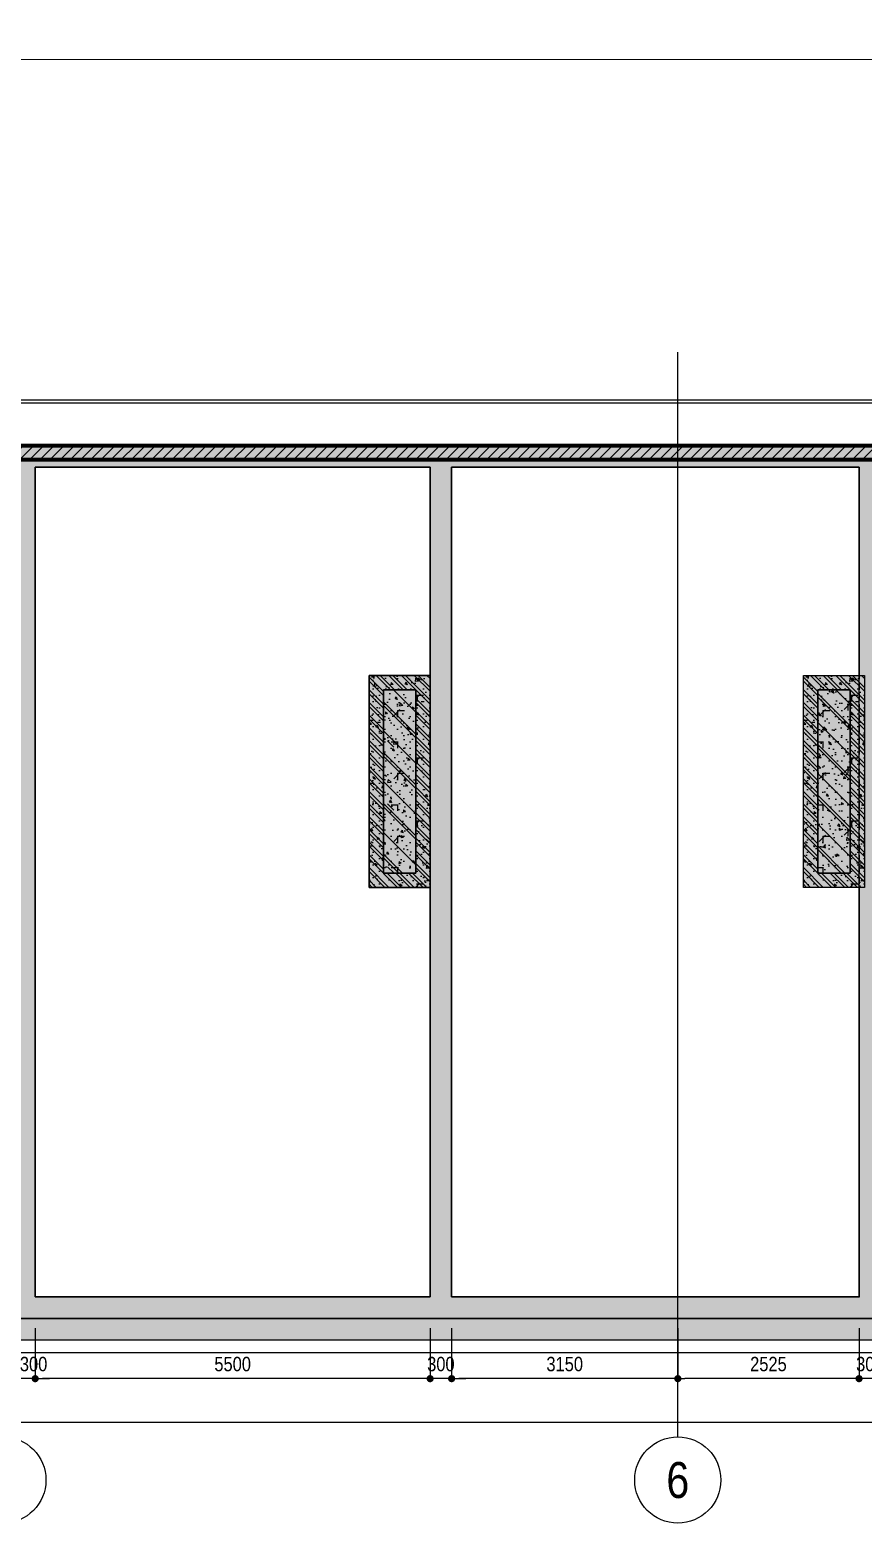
# Model space of a CAD drawing. Header units: millimetres. Extents: x -3021235 to -2791292, y 574414 to 656108.
# Drawn here: x -2830770 to -2819163, y 614676 to 635460 of the extents above; entities that cross this region are included whole.
import ezdxf
from ezdxf.enums import TextEntityAlignment as Align
from ezdxf.xclip import XClip

# ---------------------------------------------------------------- set-up
doc = ezdxf.new("R2010")
doc.units = ezdxf.units.MM
doc.header["$LTSCALE"] = 100
doc.header["$MEASUREMENT"] = 0
for name, pattern in [('Grid Line 200$0$Center101', [13, 10, -1, 1, -1]), ('HTT Hidden 10.5', [1.5, 1, -0.5]), ('MB Ham 2$0$Core 1A$0$Hidden10.5', [1.5, 1, -0.5])]:
    doc.linetypes.add(name, pattern=pattern)
doc.layers.get('0').update_dxf_attribs({"lineweight": 9})
doc.layers.get('Defpoints').update_dxf_attribs({"color": 254, "lineweight": 0})
for name, color, linetype in [('Dim 100', 14, 'Continuous'), ('Grid Line 200$0$Grid Line', 251, 'Grid Line 200$0$Center101'), ('Hatch vat lieu', 252, 'Continuous'), ('Ky hieu Truc', 1, 'Continuous'), ('MB Ham 2$0$Concrete Hatch', 218, 'Continuous'), ('MB Ham 2$0$Concrete Line', 6, 'Continuous'), ('MB Ham 2$0$Concrete Solid', 216, 'Continuous'), ('MB Ham 2$0$Opening Hidden', 154, 'MB Ham 2$0$Core 1A$0$Hidden10.5'), ('mb_cot ham 2$0$Concrete Hatch', 218, 'Continuous'), ('mb_cot ham 2$0$Concrete Line', 6, 'Continuous'), ('mb_cot ham 2$0$Concrete Solid', 216, 'Continuous'), ('mb_loi thang 2-19 twa$0$Brick Wall', 4, 'Continuous'), ('mb_loi thang 2-19 twa$0$Wall Hatch', 134, 'Continuous'), ('Net Thay khac', 30, 'Continuous')]:
    doc.layers.add(name, color=color, linetype=linetype)
doc.layers.add('mb_loi thang 2-19 twa$0$Wall Line', color=4, linetype='Continuous', lineweight=70)
doc.styles.add('Chi Tiet Ramp DD$0$VNI-HelveC', font='VHELVCN_0.TTF')
doc.styles.add('Grid Line 200$0$VNI-HelveCB', font='VHELVCB_0.TTF')
doc.dimstyles.new('DIM 100', dxfattribs={"dimscale": 100, "dimtxt": 2, "dimasz": 1, "dimexe": 0, "dimexo": 1, "dimgap": 1, "dimtad": 1, "dimdec": 0, "dimzin": 12, "dimdsep": 46, "dimtxsty": 'Chi Tiet Ramp DD$0$VNI-HelveC', "dimblk": 'Chi Tiet Ramp DD$0$_Dot', "dimcen": 1, "dimclrd": 256, "dimclre": 256, "dimclrt": 3, "dimadec": 0, "dimazin": 0, "dimtfac": 1, "dimtdec": 0, "dimtix": 1, "dimtmove": 2, "dimatfit": 3, "dimldrblk": 'Chi Tiet Ramp DD$0$HTT Arrow 30', "dimfxl": 0, "dimtolj": 1, "dimtzin": 0, "dimarcsym": 0})

# ---------------------------------------------------------------- blocks, each defined once
blk = doc.blocks.new('*U877')
at = {"layer": 'mb_cot ham 2$0$Concrete Hatch'}
h = blk.add_hatch(dxfattribs=at)
h.set_pattern_fill('CONCRETE', color=256, scale=50, style=0, pattern_type=2)
h.set_pattern_definition([(45, (1999.999999999913, -299.9999999999998), (-176.7766952966369, 176.7766952966369), []), (45, (1999.999999999913, -249.9999999999998), (-353.5533905932737, 353.5533905932738), []), (49.99999999999999, (1999.999999999913, -299.9999999999998), (358.6300913003767, -31.37606749129755), [37.5, -412.5]), (355, (1999.999999999913, -299.9999999999998), (-69.3756668065, 376.0960668500059), [30, -330]), (100.4514, (2029.885839999913, -302.6146699999998), (289.2546908570108, 344.7197710304768), [31.870095, -350.571056]), (46.18420000000001, (1999.999999999913, -199.9999999999998), (533.6205243128222, -82.75950716450905), [56.25, -618.75]), (96.6356, (2044.468372499913, -206.8966534999998), (467.3313527743517, 487.0589354502209), [47.805144, -525.8565]), (351.1842, (1999.999999999913, -199.9999999999998), (467.3309725668136, 487.0593004626623), [45, -495]), (21, (2049.999999999913, -224.9999999999998), (298.4535260592309, -201.3094453326694), [37.5, -412.5]), (326.0000000000001, (2049.999999999913, -224.9999999999998), (121.6576659607909, 362.5750225234265), [30, -330]), (71.4514, (2074.871116499913, -241.7758029999998), (420.111314290745, 161.2652483549762), [31.870095, -350.571056]), (37.50000000000001, (1999.999999999913, -299.9999999999998), (6.079927658645334, 166.4469269156558), [0, -326, 0, -335, 0, -331.25]), (7.499999999999999, (1999.999999999913, -299.9999999999998), (131.5347687210743, 197.2058559411801), [0, -191, 0, -318.5, 0, -126.25]), (327.5, (1888.499999999913, -299.9999999999998), (266.9112180862045, -11.2774358671899), [0, -125, 0, -390, 0, -517.5]), (317.5, (1838.499999999913, -299.9999999999998), (291.5930846711931, 50.05249116615882), [0, -162.5, 0, -259, 0, -367.5]), (0, (2174.999999999913, -124.9999999999998), (0, 875), [87.5, -787.5]), (0, (2437.499999999913, 50.00000000000017), (0, 875), [87.5, -787.5]), (0, (2262.499999999913, 400.0000000000002), (0, 875), [87.5, -350, 87.5, -350]), (90, (2174.999999999913, -124.9999999999998), (-875, 5.35782974626967e-14), [87.5, -787.5]), (90, (2262.499999999913, 400.0000000000002), (-875, 5.35782974626967e-14), [87.5, -787.5]), (90, (2524.999999999913, 50.00000000000017), (-875, 5.35782974626967e-14), [87.5, -787.5]), (90, (2699.999999999913, 312.5000000000002), (-875, 5.35782974626967e-14), [87.5, -787.5]), (135, (2262.499999999913, -124.9999999999998), (-875.016357447105, 8.881784197001252e-14), [123.76, -1113.7]), (135, (2349.999999999913, 400.0000000000002), (-875.016357447105, 8.881784197001252e-14), [123.76, -1113.7]), (45, (2437.499999999913, 50.00000000000017), (8.881784197001252e-14, 875.016357447105), [123.76, -247.485, 123.76, -742.455]), (0, (1824.999999999913, -299.9999999999998), (87.5, 87.5), [-175, 0])])
h.paths.add_polyline_path([(-250.0000000000871, 100), (-250.0000000000871, -349.9999999999998), (2300, -349.9999999999999), (2300, 100)])
at = {"layer": 'mb_cot ham 2$0$Concrete Solid'}
blk.add_hatch(color=256, dxfattribs=at).paths.add_polyline_path([(-250.0000000000871, 100), (-250.0000000000871, -349.9999999999998), (2300, -349.9999999999999), (2300, 100)])
at = {"layer": 'mb_cot ham 2$0$Concrete Line'}
blk.add_lwpolyline([(-250.0000000000871, 100), (-250.0000000000871, -349.9999999999998), (2300, -349.9999999999999), (2300, 100)], close=True, dxfattribs=at)
blk = doc.blocks.new('*U886')
at = {"layer": 'mb_cot ham 2$0$Concrete Hatch'}
h = blk.add_hatch(dxfattribs=at)
h.set_pattern_fill('CONCRETE', color=256, scale=50, style=0, pattern_type=2)
h.set_pattern_definition([(45, (1999.999999999913, -99.99999999999986), (-176.7766952966369, 176.7766952966369), []), (45, (1999.999999999913, -49.99999999999986), (-353.5533905932737, 353.5533905932738), []), (49.99999999999999, (1999.999999999913, -99.99999999999986), (358.6300913003767, -31.37606749129755), [37.5, -412.5]), (355, (1999.999999999913, -99.99999999999986), (-69.3756668065, 376.0960668500059), [30, -330]), (100.4514, (2029.885839999913, -102.6146699999998), (289.2546908570108, 344.7197710304768), [31.870095, -350.571056]), (46.18420000000001, (1999.999999999913, 1.4210854715202e-13), (533.6205243128222, -82.75950716450905), [56.25, -618.75]), (96.6356, (2044.468372499913, -6.896653499999871), (467.3313527743517, 487.0589354502209), [47.805144, -525.8565]), (351.1842, (1999.999999999913, 1.4210854715202e-13), (467.3309725668136, 487.0593004626623), [45, -495]), (21, (2049.999999999913, -24.99999999999986), (298.4535260592309, -201.3094453326694), [37.5, -412.5]), (326.0000000000001, (2049.999999999913, -24.99999999999986), (121.6576659607909, 362.5750225234265), [30, -330]), (71.4514, (2074.871116499913, -41.77580299999985), (420.111314290745, 161.2652483549762), [31.870095, -350.571056]), (37.50000000000001, (1999.999999999913, -99.99999999999986), (6.079927658645334, 166.4469269156558), [0, -326, 0, -335, 0, -331.25]), (7.499999999999999, (1999.999999999913, -99.99999999999986), (131.5347687210743, 197.2058559411801), [0, -191, 0, -318.5, 0, -126.25]), (327.5, (1888.499999999913, -99.99999999999986), (266.9112180862045, -11.2774358671899), [0, -125, 0, -390, 0, -517.5]), (317.5, (1838.499999999913, -99.99999999999986), (291.5930846711931, 50.05249116615882), [0, -162.5, 0, -259, 0, -367.5]), (0, (2174.999999999913, 75.00000000000014), (0, 875), [87.5, -787.5]), (0, (2437.499999999913, 250.0000000000001), (0, 875), [87.5, -787.5]), (0, (2262.499999999913, 600.0000000000001), (0, 875), [87.5, -350, 87.5, -350]), (90, (2174.999999999913, 75.00000000000014), (-875, 5.35782974626967e-14), [87.5, -787.5]), (90, (2262.499999999913, 600.0000000000001), (-875, 5.35782974626967e-14), [87.5, -787.5]), (90, (2524.999999999913, 250.0000000000001), (-875, 5.35782974626967e-14), [87.5, -787.5]), (90, (2699.999999999913, 512.5000000000001), (-875, 5.35782974626967e-14), [87.5, -787.5]), (135, (2262.499999999913, 75.00000000000014), (-875.016357447105, 8.881784197001252e-14), [123.76, -1113.7]), (135, (2349.999999999913, 600.0000000000001), (-875.016357447105, 8.881784197001252e-14), [123.76, -1113.7]), (45, (2437.499999999913, 250.0000000000001), (8.881784197001252e-14, 875.016357447105), [123.76, -247.485, 123.76, -742.455]), (0, (1824.999999999913, -99.99999999999986), (87.5, 87.5), [-175, 0])])
h.paths.add_polyline_path([(-250.0000000000871, 200), (-250.0000000000871, -249.9999999999999), (2300, -250), (2300, 200)])
at = {"layer": 'mb_cot ham 2$0$Concrete Solid'}
blk.add_hatch(color=256, dxfattribs=at).paths.add_polyline_path([(-250.0000000000871, 200), (-250.0000000000871, -249.9999999999999), (2300, -250), (2300, 200)])
at = {"layer": 'mb_cot ham 2$0$Concrete Line'}
blk.add_lwpolyline([(-250.0000000000871, 200), (-250.0000000000871, -249.9999999999999), (2300, -250), (2300, 200)], close=True, dxfattribs=at)
blk = doc.blocks.new('mb_cot ham 2')
at = {"layer": 'mb_cot ham 2$0$Concrete Hatch'}
h = blk.add_hatch(dxfattribs=at)
h.set_pattern_fill('BTCT', color=256, scale=100, style=0, pattern_type=2)
h.set_pattern_definition([(45, (0, 0), (-176.7766952966369, 176.7766952966369), []), (45, (0, 110), (-176.7766952966369, 176.7766952966369), []), (49.99999999999999, (0, 0), (717.2601826007534, -62.75213498259511), [75, -825]), (355, (0, 0), (-138.751333613, 752.1921337000118), [60, -660]), (100.4514, (59.77168, -5.22934), (578.5093817140216, 689.4395420609536), [63.74019000000001, -701.142112]), (46.18420000000001, (0, 200), (1067.241048625644, -165.5190143290181), [112.5, -1237.5]), (96.6356, (88.936745, 186.206693), (934.6627055487033, 974.1178709004417), [95.610288, -1051.713]), (351.1842, (0, 200), (934.6619451336272, 974.1186009253246), [90, -990]), (21, (100, 150), (596.9070521184617, -402.6188906653388), [75, -825]), (326.0000000000001, (100, 150), (243.3153319215817, 725.150045046853), [60, -660]), (71.4514, (149.742233, 116.448394), (840.22262858149, 322.5304967099524), [63.74019000000001, -701.142112]), (37.50000000000001, (0, 0), (12.15985531729067, 332.8938538313115), [0, -652, 0, -670, 0, -662.5]), (7.499999999999999, (0, 0), (263.0695374421486, 394.4117118823602), [0, -382, 0, -637, 0, -252.5]), (327.5, (-223, 0), (533.822436172409, -22.55487173437976), [0, -250, 0, -780, 0, -1035]), (317.5, (-323, 0), (583.1861693423863, 100.1049823323177), [0, -325, 0, -518, 0, -735]), (0, (350, 350), (0, 1750), [175, -1575]), (0, (875, 700), (0, 1750), [175, -1575]), (0, (525, 1400), (0, 1750), [175, -700, 175, -700]), (90, (350, 350), (-1750, 1.071565949253934e-13), [175, -1575]), (90, (525, 1400), (-1750, 1.071565949253934e-13), [175, -1575]), (90, (1050, 700), (-1750, 1.071565949253934e-13), [175, -1575]), (90, (1400, 1225), (-1750, 1.071565949253934e-13), [175, -1575]), (135, (525, 350), (-1750.03271489421, 1.77635683940025e-13), [247.52, -2227.4]), (135, (700, 1400), (-1750.03271489421, 1.77635683940025e-13), [247.52, -2227.4]), (45, (875, 700), (0, 1750.03271489421), [247.52, -494.97, 247.52, -1484.91]), (0, (-350, 0), (175, 175), [-350, 0])])
h.paths.add_polyline_path([(105750.0000002426, -5913.634390203882), (103434.7329462947, -8699.999998579267), (32649.99999999991, -8700.000000000233), (32649.99999999991, 84350), (0, 84350), (0, 85750), (-10600.00000000001, 85750), (-10600, 163100), (99533.72504615769, 163100), (105750.0000002426, 158110.4106680003), (105750.0000002426, 127421.870292856), (105750.0000000915, 127340.9712482494)], flags=16)
h.paths.add_polyline_path([(99639.23287841755, 163400), (-10900, 163400), (-10900, 85450), (-300, 85450), (-300, 84050), (32349.99999999991, 84050), (32349.99999999991, -9000.000000000233), (103575.5055492506, -9000.000000000233), (106050.0000002426, -6022.008228120976), (106050.0000002426, 158254.2985184442)])
at = {"layer": 'mb_cot ham 2$0$Concrete Solid'}
h = blk.add_hatch(color=256, dxfattribs=at)
h.paths.add_polyline_path([(105750.0000002426, -5913.634390203882), (103434.7329462947, -8699.999998579267), (32649.99999999991, -8700.000000000233), (32649.99999999991, 84350), (0, 84350), (0, 85750), (-10600.00000000001, 85750), (-10600, 163100), (99533.72504615769, 163100), (105750.0000002426, 158110.4106680003)], flags=16)
h.paths.add_polyline_path([(99639.23287841755, 163400), (-10900, 163400), (-10900, 85450), (-300, 85450), (-300, 84050), (32349.99999999991, 84050), (32349.99999999991, -9000.000000000233), (103575.5055492506, -9000.000000000233), (106050.0000002426, -6022.008228120976), (106050.0000002426, 158254.2985184442)])
at = {"layer": 'mb_cot ham 2$0$Concrete Line'}
for points in [[(32349.99999999991, 84050), (-300, 84050), (-300, 85450), (-10900, 85450), (-10900, 163400), (99639.23287841756, 163400), (106050.0000002426, 158254.2985184442), (106050.0000002426, -6022.008228120976), (103575.5055492505, -9000.000000000233), (32349.99999999991, -9000.000000000233)], [(32649.99999999991, 84350), (0, 84350), (0, 85750), (-10600, 85750), (-10600, 163100), (99533.72504615775, 163100), (105750.0000002426, 158110.4106680003), (105750.0000002426, -5913.634390203864), (103434.7329451139, -8700.000000000231), (32649.99999999991, -8700.000000000233)]]:
    blk.add_lwpolyline(points, close=True, dxfattribs=at)
for name, p in [('*U877', (97250.00000011944, 118450.0000088459)), ('*U886', (97250.00000011944, 112300.0000088457))]:
    blk.add_blockref(name, p, dxfattribs=at)
blk = doc.blocks.new('MB Ham 2$0$A$C3ad28147')
at = {"layer": 'MB Ham 2$0$Concrete Hatch'}
h = blk.add_hatch(dxfattribs=at)
h.set_pattern_fill('BTCT', color=256, scale=50, style=0, pattern_type=2)
h.set_pattern_definition([(45, (-105749.9999678639, -127599.9991200492), (-88.38834764831844, 88.38834764831844), []), (45, (-105749.9999678639, -127544.9991200492), (-88.38834764831844, 88.38834764831844), []), (49.99999999999999, (-105749.9999678639, -127599.9991200492), (358.6300913003767, -31.37606749129755), [37.5, -412.5]), (355, (-105749.9999678639, -127599.9991200492), (-69.3756668065, 376.0960668500059), [30, -330]), (100.4514, (-105720.1141278639, -127602.6137900492), (289.2546908570108, 344.7197710304768), [31.870095, -350.571056]), (46.18420000000001, (-105749.9999678639, -127499.9991200492), (533.6205243128222, -82.75950716450905), [56.25, -618.75]), (96.6356, (-105705.5315953639, -127506.8957735492), (467.3313527743517, 487.0589354502209), [47.805144, -525.8565]), (351.1842, (-105749.9999678639, -127499.9991200492), (467.3309725668136, 487.0593004626623), [45, -495]), (21, (-105699.9999678639, -127524.9991200492), (298.4535260592309, -201.3094453326694), [37.5, -412.5]), (326.0000000000001, (-105699.9999678639, -127524.9991200492), (121.6576659607909, 362.5750225234265), [30, -330]), (71.4514, (-105675.1288513639, -127541.7749230492), (420.111314290745, 161.2652483549762), [31.870095, -350.571056]), (37.50000000000001, (-105749.9999678639, -127599.9991200492), (6.079927658645334, 166.4469269156558), [0, -326, 0, -335, 0, -331.25]), (7.499999999999999, (-105749.9999678639, -127599.9991200492), (131.5347687210743, 197.2058559411801), [0, -191, 0, -318.5, 0, -126.25]), (327.5, (-105861.4999678639, -127599.9991200492), (266.9112180862045, -11.27743586718988), [0, -125, 0, -390, 0, -517.5]), (317.5, (-105911.4999678639, -127599.9991200492), (291.5930846711931, 50.05249116615887), [0, -162.5, 0, -259, 0, -367.5]), (0, (-105574.9999678639, -127424.9991200492), (0, 875), [87.5, -787.5]), (0, (-105312.4999678639, -127249.9991200492), (0, 875), [87.5, -787.5]), (0, (-105487.4999678639, -126899.9991200492), (0, 875), [87.5, -350, 87.5, -350]), (90, (-105574.9999678639, -127424.9991200492), (-875, 5.35782974626967e-14), [87.5, -787.5]), (90, (-105487.4999678639, -126899.9991200492), (-875, 5.35782974626967e-14), [87.5, -787.5]), (90, (-105224.9999678639, -127249.9991200492), (-875, 5.35782974626967e-14), [87.5, -787.5]), (90, (-105049.9999678639, -126987.4991200492), (-875, 5.35782974626967e-14), [87.5, -787.5]), (135, (-105487.4999678639, -127424.9991200492), (-875.016357447105, 8.881784197001252e-14), [123.76, -1113.7]), (135, (-105399.9999678639, -126899.9991200492), (-875.016357447105, 8.881784197001252e-14), [123.76, -1113.7]), (45, (-105312.4999678639, -127249.9991200492), (0, 875.0163574471051), [123.76, -247.485, 123.76, -742.455]), (0, (-105924.9999678639, -127599.9991200492), (87.5, 87.5), [-175, 0])])
h.paths.add_polyline_path([(-12150.8442577176, -51300.00000095373), (-1.192092895507812e-07, -51300.00000095373), (-1.192092895507812e-07, -125), (-12150.8442577176, -125)])
h.paths.add_polyline_path([(-11850.84425843286, -20400.00000071526), (-11850.84425843286, -14900), (-299.9999990463257, -14900.0000004769), (-299.9999994039536, -20400.00000095373)], flags=16)
h.paths.add_polyline_path([(-4450.000000119209, -20700.00000071531), (-4449.999998927116, -27800.0000004769), (-11850.84425896415, -27800.00000071526), (-11850.84425867128, -20700.00000119209)], flags=16)
h.paths.add_polyline_path([(-4150, -20700.00000071531), (-299.9999994039536, -20700.00000119215), (-300.000000298809, -35150.00000071531), (-11850.84425926732, -35150), (-11850.84425897652, -28100.00000095367), (-4149.999998688698, -28100.0000004769)], flags=16)
h.paths.add_polyline_path([(-11849.9999647856, -8624.99911215622), (-11850.84425628709, -5100.000002861023), (-9800.844256287091, -5100.000002145767), (-9799.999962162998, -8624.999111679383)], flags=16)
h.paths.add_polyline_path([(-9500.84425664472, -8624.999111679383), (-9500.844257717603, -425.0000002384186), (-299.9999982118607, -425.0000007153139), (-299.9999986886978, -8624.999111202604)], flags=16)
h.paths.add_polyline_path([(-5599.999999403954, -35450.00000023848), (-5599.999999165535, -40250.00000095373), (-11850.84425902891, -40250.00000047684), (-11850.84425914811, -35450.00000023842)], flags=16)
h.paths.add_polyline_path([(-11850.84425962495, -4800.000002861023), (-11850.84426034021, -425.0000004768372), (-9800.844257479184, -425.0000002384186), (-9800.844256763929, -4800.000002622604)], flags=16)
h.paths.add_polyline_path([(-5299.999999403954, -35450.00000071531), (-299.9999994039536, -35450.00000071531), (-299.9999997615814, -45650.0000004769), (-5299.999999523163, -45650.00000071531)], flags=16)
h.paths.add_polyline_path([(-5599.999999403954, -40550.00000119215), (-5599.999999523163, -45650.00000071531), (-11850.84425962495, -45650.00000095367), (-11850.84425926732, -40550.00000047684)], flags=16)
h.paths.add_polyline_path([(-299.9999996423721, -45950.00000119215), (-300.0000005960464, -51000.00000119215), (-11850.84425938653, -51000), (-11850.84425962495, -45950.00000071526)], flags=16)
h.paths.add_polyline_path([(-5999.999967773911, -8924.999111140656), (-5999.999967744501, -8849.986847466513), (-8949.999967744501, -8849.986847466513), (-8949.999967692915, -8924.999111572484), (-11850.84426040783, -8924.999111257435), (-11850.84426045942, -14599.99999981662), (-300.000000834465, -14599.99999976158), (-300.0000008638744, -8924.999111140714)], flags=16)
h = blk.add_hatch(dxfattribs=at)
h.set_pattern_fill('BTCT', color=256, scale=50, style=0, pattern_type=2)
h.set_pattern_definition([(45, (-105749.9999678639, -92999.99912004918), (-88.38834764831844, 88.38834764831844), []), (45, (-105749.9999678639, -92944.99912004918), (-88.38834764831844, 88.38834764831844), []), (49.99999999999999, (-105749.9999678639, -92999.99912004918), (358.6300913003767, -31.37606749129755), [37.5, -412.5]), (355, (-105749.9999678639, -92999.99912004918), (-69.3756668065, 376.0960668500059), [30, -330]), (100.4514, (-105720.1141278639, -93002.61379004919), (289.2546908570108, 344.7197710304768), [31.870095, -350.571056]), (46.18420000000001, (-105749.9999678639, -92899.99912004918), (533.6205243128222, -82.75950716450905), [56.25, -618.75]), (96.6356, (-105705.5315953639, -92906.89577354919), (467.3313527743517, 487.0589354502209), [47.805144, -525.8565]), (351.1842, (-105749.9999678639, -92899.99912004918), (467.3309725668136, 487.0593004626623), [45, -495]), (21, (-105699.9999678639, -92924.99912004918), (298.4535260592309, -201.3094453326694), [37.5, -412.5]), (326.0000000000001, (-105699.9999678639, -92924.99912004918), (121.6576659607909, 362.5750225234265), [30, -330]), (71.4514, (-105675.1288513639, -92941.77492304918), (420.111314290745, 161.2652483549762), [31.870095, -350.571056]), (37.50000000000001, (-105749.9999678639, -92999.99912004918), (6.079927658645334, 166.4469269156558), [0, -326, 0, -335, 0, -331.25]), (7.499999999999999, (-105749.9999678639, -92999.99912004918), (131.5347687210743, 197.2058559411801), [0, -191, 0, -318.5, 0, -126.25]), (327.5, (-105861.4999678639, -92999.99912004918), (266.9112180862045, -11.27743586718988), [0, -125, 0, -390, 0, -517.5]), (317.5, (-105911.4999678639, -92999.99912004918), (291.5930846711931, 50.05249116615887), [0, -162.5, 0, -259, 0, -367.5]), (0, (-105574.9999678639, -92824.99912004918), (0, 875), [87.5, -787.5]), (0, (-105312.4999678639, -92649.99912004918), (0, 875), [87.5, -787.5]), (0, (-105487.4999678639, -92299.99912004918), (0, 875), [87.5, -350, 87.5, -350]), (90, (-105574.9999678639, -92824.99912004918), (-875, 5.35782974626967e-14), [87.5, -787.5]), (90, (-105487.4999678639, -92299.99912004918), (-875, 5.35782974626967e-14), [87.5, -787.5]), (90, (-105224.9999678639, -92649.99912004918), (-875, 5.35782974626967e-14), [87.5, -787.5]), (90, (-105049.9999678639, -92387.49912004918), (-875, 5.35782974626967e-14), [87.5, -787.5]), (135, (-105487.4999678639, -92824.99912004918), (-875.016357447105, 8.881784197001252e-14), [123.76, -1113.7]), (135, (-105399.9999678639, -92299.99912004918), (-875.016357447105, 8.881784197001252e-14), [123.76, -1113.7]), (45, (-105312.4999678639, -92649.99912004918), (0, 875.0163574471051), [123.76, -247.485, 123.76, -742.455]), (0, (-105924.9999678639, -92999.99912004918), (87.5, 87.5), [-175, 0])])
h.paths.add_polyline_path([(-6199.999967744472, -9499.999111203244), (-8749.999967744589, -9499.999111203244), (-8749.999967744589, -9049.999111203244), (-6199.999967744472, -9049.999111203244)], flags=16)
h.paths.add_polyline_path([(-5999.999967744472, -9699.999111203244), (-8949.999967744589, -9699.999111203244), (-8949.999967744589, -8849.999111203244), (-5999.999967744472, -8849.999111203244)])
h = blk.add_hatch(dxfattribs=at)
h.set_pattern_fill('BTCT', color=256, scale=50, style=0, pattern_type=2)
h.set_pattern_definition([(45, (-105749.9999678639, -99049.99912004941), (-88.38834764831844, 88.38834764831844), []), (45, (-105749.9999678639, -98994.99912004941), (-88.38834764831844, 88.38834764831844), []), (49.99999999999999, (-105749.9999678639, -99049.99912004941), (358.6300913003767, -31.37606749129755), [37.5, -412.5]), (355, (-105749.9999678639, -99049.99912004941), (-69.3756668065, 376.0960668500059), [30, -330]), (100.4514, (-105720.1141278639, -99052.61379004942), (289.2546908570108, 344.7197710304768), [31.870095, -350.571056]), (46.18420000000001, (-105749.9999678639, -98949.99912004941), (533.6205243128222, -82.75950716450905), [56.25, -618.75]), (96.6356, (-105705.5315953639, -98956.89577354942), (467.3313527743517, 487.0589354502209), [47.805144, -525.8565]), (351.1842, (-105749.9999678639, -98949.99912004941), (467.3309725668136, 487.0593004626623), [45, -495]), (21, (-105699.9999678639, -98974.99912004941), (298.4535260592309, -201.3094453326694), [37.5, -412.5]), (326.0000000000001, (-105699.9999678639, -98974.99912004941), (121.6576659607909, 362.5750225234265), [30, -330]), (71.4514, (-105675.1288513639, -98991.77492304941), (420.111314290745, 161.2652483549762), [31.870095, -350.571056]), (37.50000000000001, (-105749.9999678639, -99049.99912004941), (6.079927658645334, 166.4469269156558), [0, -326, 0, -335, 0, -331.25]), (7.499999999999999, (-105749.9999678639, -99049.99912004941), (131.5347687210743, 197.2058559411801), [0, -191, 0, -318.5, 0, -126.25]), (327.5, (-105861.4999678639, -99049.99912004941), (266.9112180862045, -11.27743586718988), [0, -125, 0, -390, 0, -517.5]), (317.5, (-105911.4999678639, -99049.99912004941), (291.5930846711931, 50.05249116615887), [0, -162.5, 0, -259, 0, -367.5]), (0, (-105574.9999678639, -98874.99912004941), (0, 875), [87.5, -787.5]), (0, (-105312.4999678639, -98699.99912004941), (0, 875), [87.5, -787.5]), (0, (-105487.4999678639, -98349.99912004941), (0, 875), [87.5, -350, 87.5, -350]), (90, (-105574.9999678639, -98874.99912004941), (-875, 5.35782974626967e-14), [87.5, -787.5]), (90, (-105487.4999678639, -98349.99912004941), (-875, 5.35782974626967e-14), [87.5, -787.5]), (90, (-105224.9999678639, -98699.99912004941), (-875, 5.35782974626967e-14), [87.5, -787.5]), (90, (-105049.9999678639, -98437.49912004941), (-875, 5.35782974626967e-14), [87.5, -787.5]), (135, (-105487.4999678639, -98874.99912004941), (-875.016357447105, 8.881784197001252e-14), [123.76, -1113.7]), (135, (-105399.9999678639, -98349.99912004941), (-875.016357447105, 8.881784197001252e-14), [123.76, -1113.7]), (45, (-105312.4999678639, -98699.99912004941), (0, 875.0163574471051), [123.76, -247.485, 123.76, -742.455]), (0, (-105924.9999678639, -99049.99912004941), (87.5, 87.5), [-175, 0])])
h.paths.add_polyline_path([(-6199.999967744443, -15549.99911120348), (-8749.99996774456, -15549.99911120348), (-8749.99996774456, -15099.99911120348), (-6199.999967744443, -15099.99911120348)], flags=16)
h.paths.add_polyline_path([(-5999.999967744443, -15749.99911120348), (-8949.99996774456, -15749.99911120348), (-8949.99996774456, -14899.99911120348), (-5999.999967744443, -14899.99911120348)])
at = {"layer": 'MB Ham 2$0$Concrete Solid'}
h = blk.add_hatch(color=256, dxfattribs=at)
h.paths.add_polyline_path([(-12150.8442577176, -51300.00000095373), (-1.192092895507812e-07, -51300.00000095373), (-1.192092895507812e-07, -125), (-12150.8442577176, -125)])
h.paths.add_polyline_path([(-11850.84425843286, -20400.00000071526), (-11850.84425843286, -14900), (-299.9999990463257, -14900.0000004769), (-299.9999994039536, -20400.00000095373)], flags=16)
h.paths.add_polyline_path([(-4450.000000119209, -20700.00000071531), (-4449.999998927116, -27800.0000004769), (-11850.84425896415, -27800.00000071526), (-11850.84425867128, -20700.00000119209)], flags=16)
h.paths.add_polyline_path([(-4150, -20700.00000071531), (-299.9999994039536, -20700.00000119215), (-300.000000298809, -35150.00000071531), (-11850.84425926732, -35150), (-11850.84425897652, -28100.00000095367), (-4149.999998688698, -28100.0000004769)], flags=16)
h.paths.add_polyline_path([(-11849.9999647856, -8624.99911215622), (-11850.84425628709, -5100.000002861023), (-9800.844256287091, -5100.000002145767), (-9799.999962162998, -8624.999111679383)], flags=16)
h.paths.add_polyline_path([(-9500.84425664472, -8624.999111679383), (-9500.844257717603, -425.0000002384186), (-299.9999982118607, -425.0000007153139), (-299.9999986886978, -8624.999111202604)], flags=16)
h.paths.add_polyline_path([(-5599.999999403954, -35450.00000023848), (-5599.999999165535, -40250.00000095373), (-11850.84425902891, -40250.00000047684), (-11850.84425914811, -35450.00000023842)], flags=16)
h.paths.add_polyline_path([(-11850.84425962495, -4800.000002861023), (-11850.84426034021, -425.0000004768372), (-9800.844257479184, -425.0000002384186), (-9800.844256763929, -4800.000002622604)], flags=16)
h.paths.add_polyline_path([(-5299.999999403954, -35450.00000071531), (-299.9999994039536, -35450.00000071531), (-299.9999997615814, -45650.0000004769), (-5299.999999523163, -45650.00000071531)], flags=16)
h.paths.add_polyline_path([(-5599.999999403954, -40550.00000119215), (-5599.999999523163, -45650.00000071531), (-11850.84425962495, -45650.00000095367), (-11850.84425926732, -40550.00000047684)], flags=16)
h.paths.add_polyline_path([(-299.9999996423721, -45950.00000119215), (-300.0000005960464, -51000.00000119215), (-11850.84425938653, -51000), (-11850.84425962495, -45950.00000071526)], flags=16)
h.paths.add_polyline_path([(-5999.999967773911, -8924.999111140685), (-5999.999967744501, -8849.986847466513), (-8949.999967744501, -8849.986847466513), (-8949.999967692915, -8924.999111572484), (-11850.84426040783, -8924.999111257435), (-11850.84426045942, -14599.99999981662), (-300.000000834465, -14599.99999976158), (-300.0000008638744, -8924.999111140714)], flags=16)
h = blk.add_hatch(color=256, dxfattribs=at)
h.paths.add_polyline_path([(-6199.999967744472, -9499.999111203244), (-8749.999967744589, -9499.999111203244), (-8749.999967744589, -9049.999111203244), (-6199.999967744472, -9049.999111203244)], flags=16)
h.paths.add_polyline_path([(-5999.999967744472, -9699.999111203244), (-8949.999967744589, -9699.999111203244), (-8949.999967744589, -8849.999111203244), (-5999.999967744472, -8849.999111203244)])
h = blk.add_hatch(color=256, dxfattribs=at)
h.paths.add_polyline_path([(-6199.999967744443, -15549.99911120348), (-8749.99996774456, -15549.99911120348), (-8749.99996774456, -15099.99911120348), (-6199.999967744443, -15099.99911120348)], flags=16)
h.paths.add_polyline_path([(-5999.999967744443, -15749.99911120348), (-8949.99996774456, -15749.99911120348), (-8949.99996774456, -14899.99911120348), (-5999.999967744443, -14899.99911120348)])
at = {"layer": 'MB Ham 2$0$Concrete Line'}
for points in [[(-12150.8442577176, -125), (-1.192092895507812e-07, -125), (-1.192092895507812e-07, -51300.00000095373), (-12150.8442577176, -51300.00000095373)], [(-11850.84426040783, -8924.999111257435), (-8949.999967692915, -8924.999111572484), (-8949.999967744501, -8849.986847466513), (-5999.999967744501, -8849.986847466513), (-5999.999967773911, -8924.999111140685), (-300.0000008638744, -8924.999111140714), (-300.000000834465, -14599.99999976158), (-11850.84426045942, -14599.99999981662)], [(-299.1557043261855, -8924.999110964185), (-11849.9999647856, -8924.999111679383), (-11850.84425843286, -14600), (-299.999999165535, -14600.00000023848)], [(-8949.99996774453, -8849.99911120339), (-5999.99996774453, -8849.99911120339), (-5999.99996774453, -9699.999111203331), (-8949.99996774453, -9699.999111203331)], [(-6199.999967744472, -9499.999111203244), (-8749.999967744589, -9499.999111203244), (-8749.999967744589, -9049.999111203244), (-6199.999967744472, -9049.999111203244)], [(-11850.84426022098, -14899.99999950576), (-8949.999967744501, -14899.99999951443), (-8949.999967744501, -15749.99911120345), (-5999.999967744501, -15749.99911120362), (-5999.999967744501, -14899.99999951877), (-300.0000010728836, -14899.9999995231), (-300.0000010728836, -20400.00000047684), (-11850.84426022098, -20400.00000045949)], [(-11850.84425843286, -14900), (-11850.84425843286, -20400.00000071526), (-299.9999994039536, -20400.00000095373), (-299.9999990463257, -14900.0000004769)], [(-8949.999967744501, -14899.99911120362), (-5999.999967744501, -14899.99911120362), (-5999.999967744501, -15749.99911120356), (-8949.999967744501, -15749.99911120356)], [(-6199.999967744443, -15549.99911120348), (-8749.99996774456, -15549.99911120348), (-8749.99996774456, -15099.99911120348), (-6199.999967744443, -15099.99911120348)]]:
    blk.add_lwpolyline(points, close=True, dxfattribs=at)
blk = doc.blocks.new('MB Ham 2')
blk.add_blockref('mb_cot ham 2', (0, -2.328306436538696e-10))
at = {"layer": 'MB Ham 2$0$Opening Hidden'}
blk.add_blockref('MB Ham 2$0$A$C3ad28147', (105749.9999678639, 127599.9991200492), dxfattribs=at)
blk = doc.blocks.new('*U621')
at = {"layer": 'mb_loi thang 2-19 twa$0$Wall Hatch'}
h = blk.add_hatch(dxfattribs=at)
h.set_pattern_fill('LINE10', color=256, scale=100, angle=45, style=0, pattern_type=2)
h.set_pattern_definition([(45, (-400.0000000000329, 47875), (-70.71067811865474, 70.71067811865476), [])])
h.paths.add_polyline_path([(-3.434585948980384e-11, 51175), (0, 0), (200.0000000000001, -2.664535259100401e-15), (199.9999999999657, 51175)])
at = {"layer": 'mb_loi thang 2-19 twa$0$Wall Line'}
blk.add_lwpolyline([(-3.434585948980384e-11, 51175), (0, 0), (200.0000000000001, -2.664535259100401e-15), (199.9999999999657, 51175)], close=True, dxfattribs=at)
blk = doc.blocks.new('Chi Tiet Ramp DD$0$_Dot')
at = {"color": 0, "linetype": 'ByBlock', "lineweight": -2}
blk.add_line((-0.5, 0), (-1, 0), dxfattribs=at)
at = {"color": 0, "linetype": 'ByBlock', "const_width": 0.5}
blk.add_lwpolyline([(-0.25, 0, 1), (0.25, 0, 1)], format="xyb", close=True, dxfattribs=at)
blk = doc.blocks.new('*D999')
at = {"layer": 'Defpoints', "color": 0, "transparency": 16777216}
for p in [(-2810620.058076614, 630267.94701874), (-2861395.058076614, 629674.034605978), (-2810620.058076614, 629674.034605978)]:
    blk.add_point(p, dxfattribs=at)
at = {"layer": 'Dim 100', "lineweight": -2, "transparency": 16777216}
for p, q in [((-2861395.058076613, 629774.0346059788), (-2861395.058076613, 630267.9470187407)), ((-2861295.058076613, 630267.9470187407), (-2810720.058076613, 630267.9470187407)), ((-2810620.058076613, 629774.0346059788), (-2810620.058076613, 630267.9470187407))]:
    blk.add_line(p, q, dxfattribs=at)
at = {"layer": 'Dim 100', "lineweight": -2, "transparency": 16777216, "xscale": 100, "yscale": 100, "zscale": 100, "rotation": 180}
blk.add_blockref('Chi Tiet Ramp DD$0$_Dot', (-2861395.058076613, 630267.9470187407), dxfattribs=at)
at = {"layer": 'Dim 100', "lineweight": -2, "transparency": 16777216, "xscale": 100, "yscale": 100, "zscale": 100}
blk.add_blockref('Chi Tiet Ramp DD$0$_Dot', (-2810620.058076613, 630267.9470187407), dxfattribs=at)
at = {"layer": 'Dim 100', "color": 3, "transparency": 16777216, "insert": (-2836007.558076613, 630065.8136854074), "char_height": 200, "attachment_point": 5, "rotation": 180, "style": 'Chi Tiet Ramp DD$0$VNI-HelveC'}
blk.add_mtext('\\A1;50775', dxfattribs=at)
blk = doc.blocks.new('Chi Tiet Ramp DD$0$HTT Arrow 30')
blk.add_hatch(color=256).paths.add_polyline_path([(-2.5, 0.3750000000000002), (-2.5, -0.3749999999999998), (0, 0)])
at = {"color": 0, "linetype": 'ByBlock', "lineweight": -2}
for p, q in [((0, 0), (-2.5, 0.3750000000000002)), ((-2.5, -0.3749999999999998), (-2.5, 0.3750000000000002)), ((0, 0), (-2.5, -0.3749999999999998))]:
    blk.add_line(p, q, dxfattribs=at)
blk = doc.blocks.new('*U927')
at = {"layer": 'Grid Line 200$0$Grid Line'}
blk.add_line((0, 0), (0, 148), dxfattribs=at)
at = {"layer": 'Ky hieu Truc', "lineweight": -2}
blk.add_line((0, -3), (0, 0), dxfattribs=at)
blk.add_circle((-3.673940397442059e-16, -9), 6, dxfattribs=at)
at = {"layer": 'Ky hieu Truc', "color": 3, "lineweight": -2, "style": 'Grid Line 200$0$VNI-HelveCB'}
blk.add_attdef('GRID', text='', height=5, dxfattribs=at).set_placement((-3.673940397442059e-16, -9), align=Align.MIDDLE)
blk = doc.blocks.new('*D1012')
at = {"layer": 'Defpoints', "color": 0, "transparency": 16777216}
for p in [(-2819220.057195231, 617487.3066688982), (-2818920.05719547, 617487.3066688982), (-2819220.057195231, 616686.4531996964)]:
    blk.add_point(p, dxfattribs=at)
at = {"layer": 'Dim 100', "lineweight": -2, "transparency": 16777216}
for p, q in [((-2819220.057195231, 617387.3066688982), (-2819220.057195231, 616686.4531996964)), ((-2818920.05719547, 617387.3066688982), (-2818920.05719547, 616686.4531996964)), ((-2819320.057195231, 616686.4531996964), (-2819420.057195231, 616686.4531996964)), ((-2818920.05719547, 616686.4531996964), (-2819220.057195231, 616686.4531996964)), ((-2818820.05719547, 616686.4531996964), (-2818720.05719547, 616686.4531996964))]:
    blk.add_line(p, q, dxfattribs=at)
at = {"layer": 'Dim 100', "lineweight": -2, "transparency": 16777216, "xscale": 100, "yscale": 100, "zscale": 100}
blk.add_blockref('Chi Tiet Ramp DD$0$_Dot', (-2819220.057195231, 616686.4531996964), dxfattribs=at)
at = {"layer": 'Dim 100', "lineweight": -2, "transparency": 16777216, "xscale": 100, "yscale": 100, "zscale": 100, "rotation": 180}
blk.add_blockref('Chi Tiet Ramp DD$0$_Dot', (-2818920.05719547, 616686.4531996964), dxfattribs=at)
at = {"layer": 'Dim 100', "color": 3, "transparency": 16777216, "insert": (-2819070.057195351, 616888.5865330297), "char_height": 200, "attachment_point": 5, "style": 'Chi Tiet Ramp DD$0$VNI-HelveC'}
blk.add_mtext('\\A1;300', dxfattribs=at)
blk = doc.blocks.new('*D1013')
at = {"layer": 'Defpoints', "color": 0, "transparency": 16777216}
for p in [(-2821745.057195708, 617487.3066688982), (-2819220.057195231, 617487.3066688982), (-2821745.057195708, 616686.4531996964)]:
    blk.add_point(p, dxfattribs=at)
at = {"layer": 'Dim 100', "lineweight": -2, "transparency": 16777216}
for p, q in [((-2821745.057195708, 617387.3066688982), (-2821745.057195708, 616686.4531996964)), ((-2819220.057195231, 617387.3066688982), (-2819220.057195231, 616686.4531996964)), ((-2819320.057195231, 616686.4531996964), (-2821645.057195708, 616686.4531996964))]:
    blk.add_line(p, q, dxfattribs=at)
at = {"layer": 'Dim 100', "lineweight": -2, "transparency": 16777216, "xscale": 100, "yscale": 100, "zscale": 100, "rotation": 180}
blk.add_blockref('Chi Tiet Ramp DD$0$_Dot', (-2821745.057195708, 616686.4531996964), dxfattribs=at)
at = {"layer": 'Dim 100', "lineweight": -2, "transparency": 16777216, "xscale": 100, "yscale": 100, "zscale": 100}
blk.add_blockref('Chi Tiet Ramp DD$0$_Dot', (-2819220.057195231, 616686.4531996964), dxfattribs=at)
at = {"layer": 'Dim 100', "color": 3, "transparency": 16777216, "insert": (-2820482.55719547, 616888.5865330297), "char_height": 200, "attachment_point": 5, "style": 'Chi Tiet Ramp DD$0$VNI-HelveC'}
blk.add_mtext('\\A1;2525', dxfattribs=at)
blk = doc.blocks.new('*D1014')
at = {"layer": 'Defpoints', "color": 0, "transparency": 16777216}
for p in [(-2824895.058075897, 617487.3066688982), (-2821745.057195708, 617487.3066688982), (-2824895.058075897, 616686.4531996964)]:
    blk.add_point(p, dxfattribs=at)
at = {"layer": 'Dim 100', "lineweight": -2, "transparency": 16777216}
for p, q in [((-2824895.058075897, 617387.3066688982), (-2824895.058075897, 616686.4531996964)), ((-2821745.057195708, 617387.3066688982), (-2821745.057195708, 616686.4531996964)), ((-2821845.057195708, 616686.4531996964), (-2824795.058075897, 616686.4531996964))]:
    blk.add_line(p, q, dxfattribs=at)
at = {"layer": 'Dim 100', "lineweight": -2, "transparency": 16777216, "xscale": 100, "yscale": 100, "zscale": 100, "rotation": 180}
blk.add_blockref('Chi Tiet Ramp DD$0$_Dot', (-2824895.058075897, 616686.4531996964), dxfattribs=at)
at = {"layer": 'Dim 100', "lineweight": -2, "transparency": 16777216, "xscale": 100, "yscale": 100, "zscale": 100}
blk.add_blockref('Chi Tiet Ramp DD$0$_Dot', (-2821745.057195708, 616686.4531996964), dxfattribs=at)
at = {"layer": 'Dim 100', "color": 3, "transparency": 16777216, "insert": (-2823320.057635803, 616888.5865330297), "char_height": 200, "attachment_point": 5, "style": 'Chi Tiet Ramp DD$0$VNI-HelveC'}
blk.add_mtext('\\A1;3150', dxfattribs=at)
blk = doc.blocks.new('*D1015')
at = {"layer": 'Defpoints', "color": 0, "transparency": 16777216}
for p in [(-2825195.058075182, 617487.3066688982), (-2824895.058075897, 617487.3066688982), (-2825195.058075182, 616686.4531996964)]:
    blk.add_point(p, dxfattribs=at)
at = {"layer": 'Dim 100', "lineweight": -2, "transparency": 16777216}
for p, q in [((-2825195.058075182, 617387.3066688982), (-2825195.058075182, 616686.4531996964)), ((-2824895.058075897, 617387.3066688982), (-2824895.058075897, 616686.4531996964)), ((-2825295.058075182, 616686.4531996964), (-2825395.058075182, 616686.4531996964)), ((-2824895.058075897, 616686.4531996964), (-2825195.058075182, 616686.4531996964)), ((-2824795.058075897, 616686.4531996964), (-2824695.058075897, 616686.4531996964))]:
    blk.add_line(p, q, dxfattribs=at)
at = {"layer": 'Dim 100', "lineweight": -2, "transparency": 16777216, "xscale": 100, "yscale": 100, "zscale": 100}
blk.add_blockref('Chi Tiet Ramp DD$0$_Dot', (-2825195.058075182, 616686.4531996964), dxfattribs=at)
at = {"layer": 'Dim 100', "lineweight": -2, "transparency": 16777216, "xscale": 100, "yscale": 100, "zscale": 100, "rotation": 180}
blk.add_blockref('Chi Tiet Ramp DD$0$_Dot', (-2824895.058075897, 616686.4531996964), dxfattribs=at)
at = {"layer": 'Dim 100', "color": 3, "transparency": 16777216, "insert": (-2825045.05807554, 616888.5865330297), "char_height": 200, "attachment_point": 5, "style": 'Chi Tiet Ramp DD$0$VNI-HelveC'}
blk.add_mtext('\\A1;300', dxfattribs=at)
blk = doc.blocks.new('*D1016')
at = {"layer": 'Defpoints', "color": 0, "transparency": 16777216}
for p in [(-2830695.058076613, 617487.3066688982), (-2825195.058075182, 617487.3066688982), (-2830695.058076613, 616686.4531996964)]:
    blk.add_point(p, dxfattribs=at)
at = {"layer": 'Dim 100', "lineweight": -2, "transparency": 16777216}
for p, q in [((-2830695.058076613, 617387.3066688982), (-2830695.058076613, 616686.4531996964)), ((-2825195.058075182, 617387.3066688982), (-2825195.058075182, 616686.4531996964)), ((-2825295.058075182, 616686.4531996964), (-2830595.058076613, 616686.4531996964))]:
    blk.add_line(p, q, dxfattribs=at)
at = {"layer": 'Dim 100', "lineweight": -2, "transparency": 16777216, "xscale": 100, "yscale": 100, "zscale": 100, "rotation": 180}
blk.add_blockref('Chi Tiet Ramp DD$0$_Dot', (-2830695.058076613, 616686.4531996964), dxfattribs=at)
at = {"layer": 'Dim 100', "lineweight": -2, "transparency": 16777216, "xscale": 100, "yscale": 100, "zscale": 100}
blk.add_blockref('Chi Tiet Ramp DD$0$_Dot', (-2825195.058075182, 616686.4531996964), dxfattribs=at)
at = {"layer": 'Dim 100', "color": 3, "transparency": 16777216, "insert": (-2827945.058075897, 616888.5865330297), "char_height": 200, "attachment_point": 5, "style": 'Chi Tiet Ramp DD$0$VNI-HelveC'}
blk.add_mtext('\\A1;5500', dxfattribs=at)
blk = doc.blocks.new('*D1017')
at = {"layer": 'Defpoints', "color": 0, "transparency": 16777216}
for p in [(-2830995.058076374, 617487.3066688982), (-2830695.058076613, 617487.3066688982), (-2830995.058076374, 616686.4531996963)]:
    blk.add_point(p, dxfattribs=at)
at = {"layer": 'Dim 100', "lineweight": -2, "transparency": 16777216}
for p, q in [((-2830995.058076374, 617387.3066688982), (-2830995.058076374, 616686.4531996963)), ((-2830695.058076613, 617387.3066688982), (-2830695.058076613, 616686.4531996963)), ((-2831095.058076374, 616686.4531996963), (-2831195.058076374, 616686.4531996963)), ((-2830695.058076613, 616686.4531996963), (-2830995.058076374, 616686.4531996963)), ((-2830595.058076613, 616686.4531996963), (-2830495.058076613, 616686.4531996963))]:
    blk.add_line(p, q, dxfattribs=at)
at = {"layer": 'Dim 100', "lineweight": -2, "transparency": 16777216, "xscale": 100, "yscale": 100, "zscale": 100}
blk.add_blockref('Chi Tiet Ramp DD$0$_Dot', (-2830995.058076374, 616686.4531996963), dxfattribs=at)
at = {"layer": 'Dim 100', "lineweight": -2, "transparency": 16777216, "xscale": 100, "yscale": 100, "zscale": 100, "rotation": 180}
blk.add_blockref('Chi Tiet Ramp DD$0$_Dot', (-2830695.058076613, 616686.4531996963), dxfattribs=at)
at = {"layer": 'Dim 100', "color": 3, "transparency": 16777216, "insert": (-2830717.849355014, 616888.5865330301), "char_height": 200, "attachment_point": 5, "style": 'Chi Tiet Ramp DD$0$VNI-HelveC'}
blk.add_mtext('\\A1;300', dxfattribs=at)
blk = doc.blocks.new('*D1025')
at = {"layer": 'Defpoints', "color": 0, "transparency": 16777216}
for p in [(-2861595.058076613, 617460.0961689021), (-2810420.058075659, 617460.0961689021), (-2810420.058075659, 616081.3963214022)]:
    blk.add_point(p, dxfattribs=at)
at = {"layer": 'Dim 100', "lineweight": -2, "transparency": 16777216}
for p, q in [((-2861595.058076613, 617360.0961689021), (-2861595.058076613, 616081.3963214022)), ((-2810420.058075659, 617360.0961689021), (-2810420.058075659, 616081.3963214022)), ((-2861495.058076613, 616081.3963214022), (-2810520.058075659, 616081.3963214022))]:
    blk.add_line(p, q, dxfattribs=at)
at = {"layer": 'Dim 100', "lineweight": -2, "transparency": 16777216, "xscale": 100, "yscale": 100, "zscale": 100, "rotation": 180}
blk.add_blockref('Chi Tiet Ramp DD$0$_Dot', (-2861595.058076613, 616081.3963214022), dxfattribs=at)
at = {"layer": 'Dim 100', "lineweight": -2, "transparency": 16777216, "xscale": 100, "yscale": 100, "zscale": 100}
blk.add_blockref('Chi Tiet Ramp DD$0$_Dot', (-2810420.058075659, 616081.3963214022), dxfattribs=at)
at = {"layer": 'Dim 100', "color": 3, "transparency": 16777216, "insert": (-2836007.558076136, 616283.5296547355), "char_height": 200, "attachment_point": 5, "style": 'Chi Tiet Ramp DD$0$VNI-HelveC'}
blk.add_mtext('\\A1;51175', dxfattribs=at)

msp = doc.modelspace()

# ---------------------------------------------------------------- linework, layer by layer
msp.add_lwpolyline([(-2864812.945649574, 635045.211914013), (-2808812.945664995, 635045.2118770218)])
at = {"layer": 'Hatch vat lieu', "linetype": 'HTT Hidden 10.5'}
for points in [[(-2830695.058076851, 629374.0346066931), (-2825195.058076136, 629374.0346066931), (-2825195.058076613, 617823.1903473065), (-2830695.058077089, 617823.1903476642), (-2830695.058076851, 629374.0346066931)], [(-2824895.058076136, 629374.0346066931), (-2819220.057196423, 629374.0346074083), (-2819220.057195708, 617823.1903469489), (-2824895.058076374, 617823.1903474258), (-2824895.058076136, 629374.0346066931)]]:
    msp.add_lwpolyline(points, close=True, dxfattribs=at)
at = {"layer": 'Net Thay khac'}
msp.add_lwpolyline([(-2861595.058077089, 629674.0346059778), (-2861595.058077089, 617523.1903483794), (-2810420.058076613, 617523.1903483794), (-2810420.058076613, 629674.0346059778), (-2861595.058077089, 629674.0346059778)], close=True, dxfattribs=at)

# ---------------------------------------------------------------- block references
at = {"layer": 'Dim 100'}
ref = msp.add_blockref('MB Ham 2', (-2937895.057195708, 723273.190317793), dxfattribs=dict(at, rotation=270))
XClip(ref).set_block_clipping_path([(92965.4538799199, 76040.74813973464), (106222.6378766045, 128246.243671929)])
at = {"layer": 'Ky hieu Truc', "xscale": 100, "yscale": 100, "zscale": 100}
for p, values in [((-2831145.057195708, 616175.5393083831), {'GRID': '7'}), ((-2821745.057195708, 616175.5393083831), {'GRID': '6'})]:
    msp.add_blockref('*U927', p, dxfattribs=at).add_auto_attribs(values)
at = {"layer": 'mb_loi thang 2-19 twa$0$Brick Wall', "xscale": -1, "rotation": 270}
msp.add_blockref('*U621', (-2861595.058076613, 629474.0346076468), dxfattribs=at)

# ---------------------------------------------------------------- dimensions: what is measured, and where the dimension line sits
at = {"layer": 'Dim 100'}
for base, p1, p2, picture, middle in [((-2810620.058076614, 630267.94701874), (-2861395.058076613, 629674.0346059778), (-2810620.058076613, 629674.0346059778), '*D999', (-2836007.558076613, 630065.8136854073)), ((-2810420.058075659, 616081.3963214022), (-2861595.058076613, 617460.0961689021), (-2810420.058075659, 617460.0961689021), '*D1025', (-2836007.558076136, 616283.5296547355)), ((-2830695.058076613, 616686.4531996964), (-2825195.058075182, 617487.3066688982), (-2830695.058076613, 617487.3066688982), '*D1016', (-2827945.058075897, 616888.5865330297)), ((-2825195.058075182, 616686.4531996964), (-2824895.058075897, 617487.3066688982), (-2825195.058075182, 617487.3066688982), '*D1015', (-2825045.05807554, 616888.5865330297)), ((-2824895.058075897, 616686.4531996964), (-2821745.057195708, 617487.3066688982), (-2824895.058075897, 617487.3066688982), '*D1014', (-2823320.057635803, 616888.5865330297)), ((-2821745.057195708, 616686.4531996964), (-2819220.057195231, 617487.3066688982), (-2821745.057195708, 617487.3066688982), '*D1013', (-2820482.55719547, 616888.5865330297)), ((-2819220.057195231, 616686.4531996964), (-2818920.05719547, 617487.3066688982), (-2819220.057195231, 617487.3066688982), '*D1012', (-2819070.057195351, 616888.5865330297))]:
    dim = msp.add_linear_dim(base=base, p1=p1, p2=p2, dimstyle='DIM 100', dxfattribs=at)
    dim.commit()
    dim.dimension.update_dxf_attribs({"geometry": picture, "text_midpoint": middle})
dim = msp.add_linear_dim(base=(-2830995.058076374, 616686.4531996963), p1=(-2830695.058076613, 617487.3066688982), p2=(-2830995.058076374, 617487.3066688982), dimstyle='DIM 100', dxfattribs=at)
dim.commit()
dim.dimension.update_dxf_attribs({"geometry": '*D1017', "text_midpoint": (-2830717.849355014, 616888.5865330301), "dimtype": 160})

doc.saveas('drawing.dxf')
